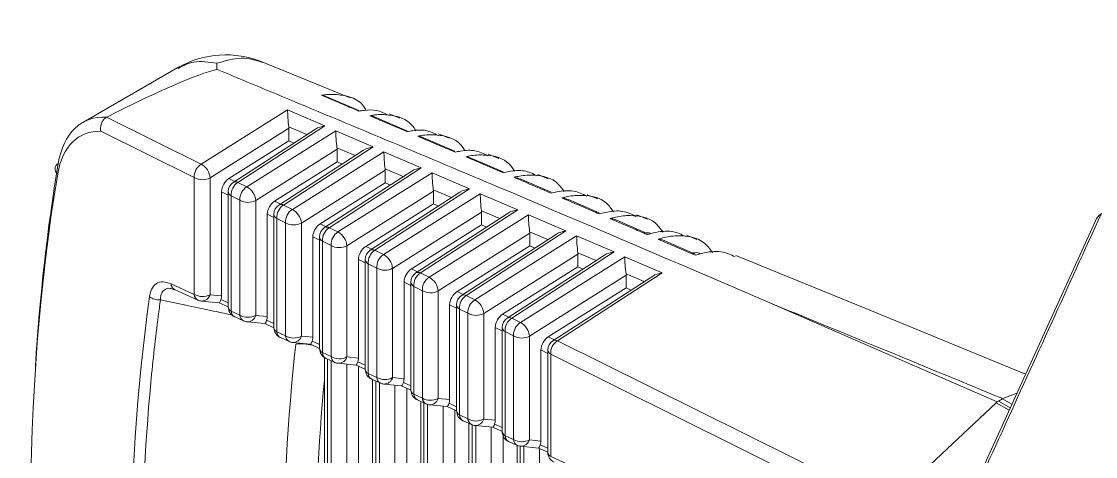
# Model space of a CAD drawing. Extents: x 11 to 120, y 2 to 94.
# Drawn here: x 84.384 to 85.362, y 76.371 to 76.767 of the extents above; entities that cross this region are included whole.
import ezdxf

# ---------------------------------------------------------------- set-up
doc = ezdxf.new("R2010")
doc.units = 0
doc.header["$MEASUREMENT"] = 0
doc.linetypes.add('SLD-Solid', pattern=[0])
doc.layers.add('OBJECT', color=7, linetype='CONTINUOUS')

msp = doc.modelspace()

# ---------------------------------------------------------------- linework, layer by layer
at = {"layer": 'OBJECT', "color": 7, "linetype": 'SLD-Solid', "lineweight": 15}
for p, q in [((84.52661, 76.72505), (84.43995, 76.67502)), ((84.68331, 76.6974), (84.59916, 76.73174)), ((84.69115, 76.686), (84.66214, 76.69838)), ((84.54766, 76.63715), (84.62638, 76.68666)), ((84.62638, 76.68666), (84.66037, 76.67186)), ((84.54766, 76.63715), (84.46147, 76.67985)), ((84.73489, 76.66745), (84.70609, 76.67976)), ((84.72838, 76.67902), (84.71869, 76.68297)), ((84.45641, 76.66704), (84.54146, 76.62491)), ((84.62755, 76.66972), (84.5559, 76.62466)), ((84.65171, 76.66899), (84.57696, 76.62057)), ((84.66037, 76.67186), (84.58117, 76.62055)), ((84.58917, 76.61659), (84.67022, 76.66757)), ((84.64399, 76.66399), (84.62744, 76.6712)), ((84.62755, 76.65839), (84.62755, 76.66972)), ((84.67022, 76.66757), (84.70422, 76.65276)), ((84.62755, 76.65839), (84.57302, 76.62409)), ((84.63222, 76.65636), (84.62755, 76.65839)), ((84.77864, 76.64887), (84.75004, 76.6611)), ((84.77345, 76.66063), (84.76379, 76.66457)), ((84.67139, 76.65063), (84.59741, 76.6041)), ((84.69555, 76.64989), (84.61851, 76.59999)), ((84.70422, 76.65276), (84.62271, 76.59997)), ((84.63068, 76.59603), (84.71406, 76.64848)), ((84.68784, 76.6449), (84.67128, 76.6521)), ((84.67139, 76.6393), (84.67139, 76.65063)), ((84.71406, 76.64848), (84.74806, 76.63367)), ((84.67139, 76.6393), (84.61452, 76.60353)), ((84.67606, 76.63727), (84.67139, 76.6393)), ((84.82239, 76.63025), (84.79399, 76.64241)), ((84.81852, 76.64224), (84.80888, 76.64617)), ((84.71523, 76.63154), (84.63891, 76.58354)), ((84.73939, 76.6308), (84.66005, 76.57941)), ((84.74806, 76.63367), (84.66426, 76.57939)), ((84.67218, 76.57547), (84.7579, 76.62938)), ((84.73168, 76.6258), (84.71512, 76.63301)), ((84.71523, 76.62021), (84.71523, 76.63154)), ((84.7579, 76.62938), (84.7919, 76.61458)), ((84.86359, 76.62385), (84.85397, 76.62778)), ((84.54146, 76.51873), (84.54146, 76.62491)), ((84.5559, 76.62466), (84.5559, 76.51847)), ((84.57302, 76.62409), (84.57833, 76.62146)), ((84.58117, 76.62055), (84.58917, 76.61659)), ((84.71523, 76.62021), (84.65603, 76.58297)), ((84.7199, 76.61817), (84.71523, 76.62021)), ((84.86614, 76.61159), (84.83794, 76.62369)), ((84.5663, 76.61211), (84.5663, 76.51746)), ((84.5724, 76.60909), (84.5663, 76.61211)), ((84.5724, 76.61218), (84.5724, 76.50736)), ((84.58297, 76.60435), (84.57496, 76.60832)), ((84.57496, 76.60832), (84.57496, 76.5035)), ((84.75907, 76.61244), (84.68042, 76.56298)), ((84.78323, 76.61171), (84.7016, 76.55883)), ((84.7919, 76.61458), (84.7058, 76.55882)), ((84.71369, 76.55491), (84.80174, 76.61029)), ((84.77552, 76.60671), (84.75896, 76.61392)), ((84.75907, 76.60111), (84.75907, 76.61244)), ((84.80174, 76.61029), (84.83574, 76.59549)), ((84.90866, 76.60546), (84.89906, 76.60938)), ((84.58297, 76.49986), (84.58297, 76.60435)), ((84.59741, 76.6041), (84.59741, 76.49961)), ((84.61452, 76.60353), (84.61988, 76.60088)), ((84.62271, 76.59997), (84.63068, 76.59603)), ((84.75907, 76.60111), (84.69754, 76.56241)), ((84.76374, 76.59908), (84.75907, 76.60111)), ((84.9099, 76.59291), (84.88188, 76.60494)), ((84.6078, 76.59155), (84.6078, 76.4986)), ((84.61394, 76.58851), (84.6078, 76.59155)), ((84.61394, 76.5916), (84.61394, 76.48848)), ((84.80291, 76.59335), (84.72193, 76.54241)), ((84.82708, 76.59262), (84.74314, 76.53825)), ((84.83574, 76.59549), (84.74735, 76.53824)), ((84.75519, 76.53435), (84.84558, 76.5912)), ((84.81936, 76.58762), (84.8028, 76.59483)), ((84.80291, 76.58202), (84.80291, 76.59335)), ((84.84558, 76.5912), (84.87958, 76.57639)), ((84.95374, 76.58707), (84.94415, 76.59098)), ((84.62447, 76.58379), (84.61651, 76.58774)), ((84.61651, 76.58774), (84.61651, 76.48462)), ((84.62447, 76.481), (84.62447, 76.58379)), ((84.63891, 76.58354), (84.63891, 76.48074)), ((84.65603, 76.58297), (84.66142, 76.5803)), ((84.66426, 76.57939), (84.67218, 76.57547)), ((84.80291, 76.58202), (84.73904, 76.54185)), ((84.80758, 76.57999), (84.80291, 76.58202)), ((84.95365, 76.57419), (84.92583, 76.58616)), ((84.64931, 76.57099), (84.64931, 76.47973)), ((84.65549, 76.56793), (84.64931, 76.57099)), ((84.65549, 76.57102), (84.65549, 76.4696)), ((84.84675, 76.57426), (84.76343, 76.52185)), ((84.87092, 76.57352), (84.78469, 76.51767)), ((84.87958, 76.57639), (84.78889, 76.51766)), ((84.7967, 76.51379), (84.88942, 76.57211)), ((84.8632, 76.56853), (84.84664, 76.57573)), ((84.84675, 76.56293), (84.84675, 76.57426)), ((84.88942, 76.57211), (84.92342, 76.5573)), ((84.99881, 76.56868), (84.98924, 76.57259)), ((84.66598, 76.56323), (84.65805, 76.56716)), ((84.65805, 76.56716), (84.65805, 76.46574)), ((84.66598, 76.46213), (84.66598, 76.56323)), ((84.68042, 76.56298), (84.68042, 76.46188)), ((84.69754, 76.56241), (84.70297, 76.55972)), ((84.7058, 76.55882), (84.71369, 76.55491)), ((84.84675, 76.56293), (84.78055, 76.52129)), ((84.85142, 76.5609), (84.84675, 76.56293)), ((84.99741, 76.55545), (84.96977, 76.56735)), ((84.69082, 76.55043), (84.69082, 76.46087)), ((84.69703, 76.54735), (84.69082, 76.55043)), ((84.69703, 76.55044), (84.69703, 76.45071)), ((84.89059, 76.55517), (84.80494, 76.50129)), ((84.91476, 76.55443), (84.82623, 76.49709)), ((84.92342, 76.5573), (84.83044, 76.49708)), ((84.83821, 76.49323), (84.93326, 76.55301)), ((84.90704, 76.54943), (84.89049, 76.55664)), ((84.89059, 76.54384), (84.89059, 76.55517)), ((84.93326, 76.55301), (84.96726, 76.53821)), ((84.70748, 76.54267), (84.6996, 76.54658)), ((84.6996, 76.54658), (84.6996, 76.44685)), ((84.70748, 76.44327), (84.70748, 76.54267)), ((84.72193, 76.54241), (84.72193, 76.44301)), ((84.73904, 76.54185), (84.74451, 76.53914)), ((84.89059, 76.54384), (84.82206, 76.50073)), ((84.89526, 76.5418), (84.89059, 76.54384)), ((84.73232, 76.52987), (84.73232, 76.442)), ((84.73858, 76.52677), (84.73232, 76.52987)), ((84.73858, 76.52986), (84.73858, 76.43183)), ((84.74735, 76.53824), (84.75519, 76.53435)), ((84.93443, 76.53607), (84.84645, 76.48073)), ((84.9586, 76.53534), (84.86778, 76.47651)), ((84.96726, 76.53821), (84.87198, 76.4765)), ((84.95088, 76.53034), (84.93433, 76.53755)), ((84.93443, 76.52474), (84.93443, 76.53607)), ((84.54146, 76.51873), (84.52029, 76.52835)), ((84.52359, 76.52311), (84.54475, 76.51349)), ((84.74899, 76.52211), (84.74114, 76.526)), ((84.74114, 76.526), (84.74114, 76.42797)), ((84.74899, 76.4244), (84.74899, 76.52211)), ((84.76343, 76.52185), (84.76343, 76.42415)), ((84.78055, 76.52129), (84.78606, 76.51856)), ((84.93443, 76.52474), (84.86356, 76.48017)), ((84.9391, 76.52271), (84.93443, 76.52474)), ((84.54792, 76.51264), (84.56414, 76.51106)), ((84.5559, 76.51847), (84.5663, 76.51746)), ((84.56412, 76.51106), (84.5724, 76.5073)), ((84.56575, 76.51406), (84.5724, 76.51104)), ((84.78889, 76.51766), (84.7967, 76.51379)), ((85.06806, 76.50989), (85.27211, 76.42103)), ((84.57496, 76.5035), (84.58297, 76.49986)), ((84.77383, 76.50931), (84.77383, 76.42313)), ((84.78012, 76.50619), (84.77383, 76.50931)), ((84.78012, 76.50928), (84.78012, 76.41295)), ((84.7905, 76.50155), (84.78269, 76.50542)), ((84.78269, 76.50542), (84.78269, 76.40909)), ((84.7905, 76.40554), (84.7905, 76.50155)), ((84.80494, 76.50129), (84.80494, 76.40528)), ((84.82206, 76.50073), (84.8276, 76.49798)), ((84.57826, 76.49826), (84.58626, 76.49462)), ((84.58943, 76.49377), (84.60564, 76.49219)), ((84.59741, 76.49961), (84.6078, 76.4986)), ((84.60562, 76.4922), (84.61394, 76.48841)), ((84.60726, 76.4952), (84.61394, 76.49216)), ((84.83044, 76.49708), (84.83821, 76.49323)), ((84.61651, 76.48462), (84.62447, 76.481)), ((84.63891, 76.48074), (84.64931, 76.47973)), ((84.81534, 76.48875), (84.81534, 76.40427)), ((84.82167, 76.48561), (84.81534, 76.48875)), ((84.82167, 76.4887), (84.82167, 76.39407)), ((84.832, 76.48099), (84.82423, 76.48484)), ((84.82423, 76.48484), (84.82423, 76.3902)), ((84.832, 76.38667), (84.832, 76.48099)), ((84.84645, 76.48073), (84.84645, 76.38642)), ((84.61981, 76.47938), (84.62777, 76.47576)), ((84.63094, 76.47491), (84.64715, 76.47333)), ((84.64713, 76.47333), (84.65549, 76.46953)), ((84.64876, 76.47633), (84.65549, 76.47328)), ((84.86356, 76.48017), (84.86915, 76.4774)), ((85.14561, 76.34095), (84.87198, 76.4765)), ((84.65805, 76.46574), (84.66598, 76.46213)), ((84.6598, 76.46137), (84.6598, 76.00219)), ((84.68042, 76.46188), (84.69082, 76.46087)), ((84.85684, 76.46819), (84.85684, 76.3854)), ((84.86321, 76.46503), (84.85684, 76.46819)), ((84.86321, 76.46812), (84.86321, 76.37518)), ((84.86578, 76.46426), (85.13958, 76.32863)), ((84.86578, 76.46426), (84.86578, 76.37132)), ((84.66135, 76.46049), (84.66927, 76.45689)), ((84.66273, 76.45986), (84.66273, 75.99551)), ((84.66608, 75.9931), (84.66608, 76.45834)), ((84.67244, 76.45604), (84.68866, 76.45446)), ((84.68016, 76.45529), (84.68016, 75.99942)), ((84.68864, 76.45447), (84.69703, 76.45065)), ((84.69027, 76.45747), (84.69703, 76.45439)), ((84.69092, 76.03824), (84.69092, 76.45343)), ((84.6996, 76.44685), (84.70748, 76.44327)), ((84.7029, 76.44161), (84.71078, 76.43803)), ((84.70364, 76.44127), (84.70364, 75.97066)), ((84.72193, 76.44301), (84.73232, 76.442)), ((84.70657, 76.43994), (84.70657, 75.96398)), ((84.70992, 75.96157), (84.70992, 76.43842)), ((84.71395, 76.43718), (84.73016, 76.4356)), ((84.724, 76.4362), (84.724, 75.9679)), ((84.73014, 76.4356), (84.73858, 76.43177)), ((84.73178, 76.4386), (84.73858, 76.43551)), ((84.73476, 76.00672), (84.73476, 76.4335)), ((84.74114, 76.42797), (84.74899, 76.4244)), ((84.74444, 76.42273), (84.75229, 76.41916)), ((84.76343, 76.42415), (84.77383, 76.42313)), ((85.27328, 76.42165), (85.27695, 76.42377)), ((85.27695, 76.42377), (85.27723, 76.42393)), ((85.27695, 76.42377), (85.28544, 76.41887)), ((84.74748, 76.42134), (84.74748, 75.93914)), ((84.75041, 76.42001), (84.75041, 75.93246)), ((84.75376, 75.93005), (84.75376, 76.41863)), ((84.75546, 76.41831), (84.77167, 76.41673)), ((84.76784, 76.41711), (84.76784, 75.93637)), ((84.77165, 76.41673), (84.78012, 76.41288)), ((84.77328, 76.41974), (84.78012, 76.41663)), ((84.7786, 75.97519), (84.7786, 76.41357)), ((85.17371, 76.32891), (85.2713, 76.42019)), ((85.2713, 76.42019), (85.28297, 76.41345)), ((85.28391, 76.41551), (85.27328, 76.42165)), ((84.78269, 76.40909), (84.7905, 76.40554)), ((84.78599, 76.40384), (84.79379, 76.4003)), ((84.80494, 76.40528), (84.81534, 76.40427)), ((84.79132, 76.40142), (84.79132, 75.90761)), ((84.79425, 76.4001), (84.79425, 75.90093)), ((84.79696, 76.39945), (84.81318, 76.39787)), ((84.7976, 75.89852), (84.7976, 76.39938)), ((84.81168, 76.39801), (84.81168, 75.90485)), ((84.81316, 76.39787), (84.82167, 76.394)), ((84.81479, 76.40087), (84.82167, 76.39775)), ((84.82244, 75.94367), (84.82244, 76.3902)), ((84.82423, 76.3902), (84.832, 76.38667)), ((84.82753, 76.38496), (84.8353, 76.38143)), ((84.84645, 76.38642), (84.85684, 76.3854)), ((84.83517, 76.38149), (84.83517, 75.87609)), ((84.83809, 76.38062), (84.83809, 75.86941)), ((84.83847, 76.38058), (84.85468, 76.379)), ((84.84144, 75.867), (84.84144, 76.38029)), ((84.85466, 76.379), (84.86321, 76.37512)), ((84.85552, 76.37861), (84.85552, 75.87332)), ((84.8563, 76.38201), (84.86321, 76.37886)), ((84.91482, 76.34903), (84.86578, 76.37132))]:
    msp.add_line(p, q, dxfattribs=at)
at = {"layer": 'OBJECT', "color": 7, "linetype": 'SLD-Solid', "lineweight": 15, "flags": 128}
for points in [[(85.36156, 76.5857), (85.24676, 76.33411), (85.00244, 75.79711)], [(85.29791, 76.4462), (85.15256, 76.50595), (85.03433, 76.55419)], [(84.5216, 76.52376), (84.52217, 76.52366), (84.52372, 76.52289)]]:
    msp.add_lwpolyline(points, dxfattribs=at)
at = {"layer": 'OBJECT', "color": 7, "linetype": 'SLD-Solid', "lineweight": 15}
for centre, radius, start, end in [((84.57014, 76.64821), 0.08831, 67.75325, 119.70608), ((84.42014, 76.63282), 0.00543, 117.54632, 236.5835), ((84.55505, 76.62572), 0.01361, 122.85416, 183.38384), ((84.54004, 76.62316), 0.01593, 5.38222, 61.42665), ((84.54892, 76.63822), 0.01525, 240.71927, 297.24678), ((84.5824, 76.61218), 0.01, 122.93169, 180), ((84.58855, 76.60912), 0.01361, 122.85416, 183.38384), ((84.57905, 76.61668), 0.00441, 61.3143, 118.23343), ((84.57718, 76.61257), 0.0048, 184.73971, 242.47257), ((84.59655, 76.60516), 0.01361, 122.85416, 183.38384), ((84.58155, 76.6026), 0.01593, 5.38222, 61.42665), ((84.59043, 76.61766), 0.01525, 240.71927, 297.24678), ((84.62394, 76.5916), 0.01, 122.93169, 180), ((84.6301, 76.58854), 0.01361, 122.85416, 183.38384), ((84.62059, 76.5961), 0.00441, 61.3143, 118.23343), ((84.61873, 76.59199), 0.0048, 184.73971, 242.47257), ((84.63806, 76.5846), 0.01361, 122.85416, 183.38384), ((84.62306, 76.58204), 0.01593, 5.38222, 61.42665), ((85.37703, 76.57847), 0.0171, 126.308, 154.89999), ((84.63193, 76.5971), 0.01525, 240.71927, 297.24678), ((84.66549, 76.57102), 0.01, 122.93169, 180), ((84.67164, 76.56796), 0.01361, 122.85416, 183.38384), ((84.66214, 76.57552), 0.00441, 61.3143, 118.23343), ((84.66027, 76.57141), 0.0048, 184.73971, 242.47257), ((84.67957, 76.56404), 0.01361, 122.85416, 183.38384), ((84.66456, 76.56148), 0.01593, 5.38222, 61.42665), ((84.67344, 76.57654), 0.01525, 240.71927, 297.24678), ((84.70703, 76.55044), 0.01, 122.93169, 180), ((84.71319, 76.54738), 0.01361, 122.85416, 183.38384), ((84.70368, 76.55494), 0.00441, 61.3143, 118.23343), ((84.70182, 76.55084), 0.0048, 184.73971, 242.47257), ((84.72107, 76.54347), 0.01361, 122.85416, 183.38384), ((84.70607, 76.54092), 0.01593, 5.38222, 61.42665), ((84.71494, 76.55598), 0.01525, 240.71927, 297.24678), ((84.74858, 76.52986), 0.01, 122.93169, 180), ((84.74336, 76.53026), 0.0048, 184.73971, 242.47257), ((84.75473, 76.5268), 0.01361, 122.85416, 183.38384), ((84.74523, 76.53436), 0.00441, 61.3143, 118.23343), ((84.76258, 76.52291), 0.01361, 122.85416, 183.38384), ((84.74758, 76.52036), 0.01593, 5.38222, 61.42665), ((84.52639, 76.52853), 0.0061, 181.67099, 242.64779), ((84.75645, 76.53541), 0.01525, 240.71927, 297.24678), ((84.50918, 76.52766), 0.01388, 232.46572, 276.17128), ((84.54892, 76.53203), 0.01525, 240.71927, 297.24678), ((84.54779, 76.51905), 0.00634, 182.90733, 241.41144), ((84.54889, 76.52259), 0.01, 245.55752, 264.43849), ((84.54816, 76.52069), 0.00805, 268.31294, 344.05183), ((84.79012, 76.50928), 0.01, 122.93169, 180), ((84.79628, 76.50622), 0.01361, 122.85416, 183.38384), ((84.78677, 76.51378), 0.00441, 61.3143, 118.23343), ((84.80409, 76.50235), 0.01361, 122.85416, 183.38384), ((84.78908, 76.4998), 0.01593, 5.38222, 61.42665), ((84.5824, 76.50736), 0.01, 180, 245.55752), ((84.57718, 76.50776), 0.0048, 184.73971, 242.47257), ((84.58129, 76.50382), 0.00634, 182.90733, 241.41144), ((84.78491, 76.50968), 0.0048, 184.73971, 242.47257), ((84.79796, 76.51485), 0.01525, 240.71927, 297.24678), ((84.59043, 76.51317), 0.01525, 240.71927, 297.24678), ((84.58929, 76.50019), 0.00634, 182.90733, 241.41144), ((84.5904, 76.50373), 0.01, 245.55752, 264.43849), ((84.58947, 76.5021), 0.00832, 269.75694, 342.60783), ((84.83167, 76.4887), 0.01, 122.93169, 180), ((84.83782, 76.48564), 0.01361, 122.85416, 183.38384), ((84.82832, 76.4932), 0.00441, 61.3143, 118.23343), ((84.84559, 76.48179), 0.01361, 122.85416, 183.38384), ((84.83059, 76.47924), 0.01593, 5.38222, 61.42665), ((84.62394, 76.48848), 0.01, 180, 245.55752), ((84.61873, 76.48888), 0.0048, 184.73971, 242.47257), ((84.62284, 76.48494), 0.00634, 182.90733, 241.41144), ((84.63193, 76.4943), 0.01525, 240.71927, 297.24678), ((84.6308, 76.48132), 0.00634, 182.90733, 241.41144), ((84.63097, 76.48323), 0.00832, 269.75694, 342.60783), ((84.82645, 76.4891), 0.0048, 184.73971, 242.47257), ((84.83946, 76.49429), 0.01525, 240.71927, 297.24678), ((86.53169, 76.26696), 1.90912, 173.78745, 186.21255), ((84.63191, 76.48486), 0.01, 245.55752, 264.43849), ((84.63836, 76.428), 0.04578, 76.85013, 95.74302), ((84.87321, 76.46812), 0.01, 122.93169, 180), ((84.87937, 76.46506), 0.01361, 122.85416, 183.38384), ((84.86986, 76.47263), 0.00441, 61.3143, 118.23343), ((84.66549, 76.4696), 0.01, 180, 245.55752), ((84.66027, 76.46999), 0.0048, 184.73971, 242.47257), ((84.66438, 76.46606), 0.00634, 182.90733, 241.41144), ((84.67344, 76.47544), 0.01525, 240.71927, 297.24678), ((84.67231, 76.46246), 0.00634, 182.90733, 241.41144), ((84.67248, 76.46437), 0.00832, 269.75694, 342.60783), ((84.868, 76.46852), 0.0048, 184.73971, 242.47257), ((84.67341, 76.46599), 0.01, 245.55752, 264.43849), ((84.70703, 76.45071), 0.01, 180, 245.55752), ((84.70182, 76.45111), 0.0048, 184.73971, 242.47257), ((84.70593, 76.44717), 0.00634, 182.90733, 241.41144), ((84.71494, 76.45657), 0.01525, 240.71927, 297.24678), ((84.71381, 76.44359), 0.00634, 182.90733, 241.41144), ((84.71399, 76.4455), 0.00832, 269.75694, 342.60783), ((86.53715, 76.26418), 1.8856, 174.63608, 185.36392), ((84.71492, 76.44713), 0.01, 245.55752, 264.43849), ((84.74858, 76.43183), 0.01, 180, 245.55752), ((84.74336, 76.43223), 0.0048, 184.73971, 242.47257), ((84.74747, 76.42829), 0.00634, 182.90733, 241.41144), ((84.75645, 76.43771), 0.01525, 240.71927, 297.24678), ((84.75532, 76.42472), 0.00634, 182.90733, 241.41144), ((84.75549, 76.42663), 0.00832, 269.75694, 342.60783), ((84.75643, 76.42826), 0.01, 245.55752, 264.43849), ((84.79012, 76.41295), 0.01, 180, 245.55752), ((84.78491, 76.41334), 0.0048, 184.73971, 242.47257), ((84.78902, 76.40941), 0.00634, 182.90733, 241.41144), ((84.79796, 76.41884), 0.01525, 240.71927, 297.24678), ((84.79683, 76.40586), 0.00634, 182.90733, 241.41144), ((84.797, 76.40777), 0.00832, 269.75694, 342.60783), ((84.79793, 76.4094), 0.01, 245.55752, 264.43849), ((84.83167, 76.39407), 0.01, 180, 245.55752), ((84.82645, 76.39446), 0.0048, 184.73971, 242.47257), ((84.83056, 76.39053), 0.00634, 182.90733, 241.41144), ((84.83946, 76.39998), 0.01525, 240.71927, 297.24678), ((84.83833, 76.38699), 0.00634, 182.90733, 241.41144), ((84.8385, 76.3889), 0.00832, 269.75694, 342.60783), ((84.83944, 76.39053), 0.01, 245.55752, 264.43849), ((84.87321, 76.37518), 0.01, 180, 245.55752), ((84.868, 76.37558), 0.0048, 184.73971, 242.47257)]:
    msp.add_arc(centre, radius, start, end, dxfattribs=at)
for centre, major_axis, ratio, start_param, end_param in [((82.96724, 75.68629), (1.61042, 1.03656), 0.039919, 0.11575, 0.356864), ((84.62761, 76.67829), (-0.00085, 0.01127), 0.079449, 0.72669, 2.245127), ((84.49704, 76.56942), (-0.05582, 0.1063), 0.548821, 5.972242, 6.908863), ((84.48961, 76.56556), (-0.05084, 0.09763), 0.546171, 5.989112, 6.910646), ((84.62048, 76.6738), (-0.00499, 0.00867), 0.577651, 3.928719, 4.102619), ((84.66161, 76.66348), (0.01405, 0.00116), 0.599576, 1.609114, 2.301123), ((84.67145, 76.65919), (-0.00085, 0.01127), 0.079449, 0.72669, 2.245127), ((84.66432, 76.65471), (-0.00499, 0.00867), 0.577651, 3.928719, 4.102619), ((84.70545, 76.64439), (0.01405, 0.00116), 0.599576, 1.609114, 2.301123), ((84.71529, 76.6401), (-0.00085, 0.01127), 0.079449, 0.72669, 2.245127), ((85.90015, 75.35474), (-1.04028, 1.99674), 0.546312, 0.627366, 0.735835), ((85.89272, 75.35088), (-1.0353, 1.98807), 0.546171, 0.62746, 0.990968), ((84.70816, 76.63561), (-0.00499, 0.00867), 0.577651, 3.928719, 4.102619), ((84.74929, 76.6253), (0.01405, 0.00116), 0.599576, 1.609114, 2.301123), ((84.75913, 76.62101), (-0.00085, 0.01127), 0.079449, 0.72669, 2.245127), ((84.57344, 76.61612), (0.00503, 0.00866), 0.585467, 0.839536, 2.351618), ((84.752, 76.61652), (-0.00499, 0.00867), 0.577651, 3.928719, 4.102619), ((84.79313, 76.6062), (0.01405, 0.00116), 0.599576, 1.609114, 2.301123), ((84.80297, 76.60192), (-0.00085, 0.01127), 0.079449, 0.72669, 2.245127), ((84.61494, 76.59556), (0.00503, 0.00866), 0.585467, 0.839536, 2.351618), ((84.79584, 76.59743), (-0.00499, 0.00867), 0.577651, 3.928719, 4.102619), ((84.83697, 76.58711), (0.01405, 0.00116), 0.599576, 1.609114, 2.301123), ((84.84681, 76.58282), (-0.00085, 0.01127), 0.079449, 0.72669, 2.245127), ((84.65645, 76.575), (0.00503, 0.00866), 0.585467, 0.839536, 2.351618), ((84.83968, 76.57834), (-0.00499, 0.00867), 0.577651, 3.928719, 4.102619), ((84.88081, 76.56802), (0.01405, 0.00116), 0.599576, 1.609114, 2.301123), ((84.89065, 76.56373), (-0.00085, 0.01127), 0.079449, 0.72669, 2.245127), ((84.69796, 76.55444), (0.00503, 0.00866), 0.585467, 0.839536, 2.351618), ((84.88352, 76.55924), (-0.00499, 0.00867), 0.577651, 3.928719, 4.102619), ((84.92465, 76.54892), (0.01405, 0.00116), 0.599576, 1.609114, 2.301123), ((84.93449, 76.54464), (-0.00085, 0.01127), 0.079449, 0.72669, 2.245127), ((84.73946, 76.53388), (0.00503, 0.00866), 0.585467, 0.839536, 2.351618), ((84.92736, 76.54015), (-0.00499, 0.00867), 0.577651, 3.928719, 4.102619), ((84.96849, 76.52983), (0.01405, 0.00116), 0.599576, 1.609114, 2.301123), ((84.78097, 76.51331), (0.00503, 0.00866), 0.585467, 0.839536, 2.351618), ((85.93703, 75.32244), (-1.00355, 1.9254), 0.546183, 0.65427, 0.963299), ((84.56674, 76.52085), (0.00262, 0.00979), 0.106887, 3.123822, 3.974977), ((84.5596, 76.52155), (-0.00385, 0.01007), 0.543423, 3.692597, 4.098858), ((86.65516, 74.34165), (13.55466, -5.79644), 0.094066, 1.712751, 1.728263), ((84.82248, 76.49275), (0.00503, 0.00866), 0.585467, 0.839536, 2.351618), ((84.60825, 76.50199), (0.00262, 0.00979), 0.106887, 3.123822, 3.974977), ((84.60111, 76.50268), (-0.00385, 0.01007), 0.543423, 3.692597, 4.098858), ((84.64975, 76.48312), (0.00262, 0.00979), 0.106887, 3.123822, 3.974977), ((84.64261, 76.48382), (-0.00385, 0.01007), 0.543423, 3.692597, 4.098858), ((84.86398, 76.47219), (0.00503, 0.00866), 0.585467, 0.839536, 2.351618), ((84.68412, 76.46495), (-0.00385, 0.01007), 0.543423, 3.692597, 4.098858), ((84.69126, 76.46426), (0.00262, 0.00979), 0.106887, 3.123822, 3.974977), ((84.72563, 76.44609), (-0.00385, 0.01007), 0.543423, 3.692597, 4.098858), ((84.73277, 76.44539), (0.00262, 0.00979), 0.106887, 3.123822, 3.974977), ((84.76713, 76.42722), (-0.00385, 0.01007), 0.543423, 3.692597, 4.098858), ((84.77427, 76.42653), (0.00262, 0.00979), 0.106887, 3.123822, 3.974977), ((84.58173, 76.72288), (0.69197, -0.29935), 0.11077, 6.235019, 6.248108), ((84.5822, 76.72261), (0.69558, -0.29623), 0.103903, 6.192142, 6.205233), ((84.80864, 76.40836), (-0.00385, 0.01007), 0.543423, 3.692597, 4.098858), ((84.81578, 76.40766), (0.00262, 0.00979), 0.106887, 3.123822, 3.974977), ((84.85015, 76.38949), (-0.00385, 0.01007), 0.543423, 3.692597, 4.098858), ((84.85729, 76.3888), (0.00262, 0.00979), 0.106887, 3.123822, 3.974977)]:
    msp.add_ellipse(centre, major_axis=major_axis, ratio=ratio, start_param=start_param, end_param=end_param, dxfattribs=at)
for points, knots in [([(85.19877, 75.74961), (85.2118, 75.77786), (85.28504, 75.93664), (85.44139, 76.2752), (85.58434, 76.58521), (85.66715, 76.76481)], [0, 0, 0, 0, 0.083458, 0.469006, 1, 1, 1, 1]), ([(85.69659, 76.76686), (85.61857, 76.59782), (85.46658, 76.26854), (85.31426, 75.93893), (85.24013, 75.77853)], [0, 0, 0, 0, 0.513344, 1, 1, 1, 1]), ([(84.52666, 76.72426), (84.53121, 76.72664), (84.54142, 76.732), (84.5547, 76.72998), (84.56206, 76.72887)], [0, 0, 0, 0, 0.445445, 1, 1, 1, 1]), ([(84.56206, 76.72887), (84.56968, 76.73113), (84.58444, 76.73553), (84.59731, 76.73158), (84.60354, 76.72968)], [0, 0, 0, 0, 0.516127, 1, 1, 1, 1]), ([(84.56211, 76.72333), (84.5662, 76.72163), (84.58669, 76.71312), (84.67266, 76.67734), (84.83797, 76.60839), (84.98541, 76.54527), (85.06806, 76.50989)], [0, 0, 0, 0, 0.024148, 0.120739, 0.507103, 1, 1, 1, 1]), ([(84.65737, 76.6998), (84.65894, 76.70003), (84.66491, 76.7009), (84.67868, 76.70004), (84.69205, 76.69608), (84.6972, 76.6874), (84.698, 76.68604)], [0, 0, 0, 0, 0.095578, 0.363594, 0.900437, 1, 1, 1, 1]), ([(84.69128, 76.68538), (84.68662, 76.68736), (84.67531, 76.69217), (84.66401, 76.69697), (84.65737, 76.6998)], [0, 0, 0, 0, 0.412316, 1, 1, 1, 1]), ([(84.65737, 76.6998), (84.65742, 76.69979), (84.65791, 76.69973), (84.65957, 76.69947), (84.66105, 76.69879), (84.6621, 76.69829)], [0, 0, 0, 0, 0.026064, 0.301002, 1, 1, 1, 1]), ([(84.69114, 76.68599), (84.6912, 76.686), (84.69128, 76.68602), (84.69128, 76.68553), (84.69128, 76.68539), (84.69128, 76.68538)], [0, 0, 0, 0, 0.728324, 0.97619, 1, 1, 1, 1]), ([(84.71812, 76.68157), (84.71461, 76.68342), (84.70811, 76.68685), (84.69834, 76.68643), (84.6929, 76.68562), (84.69128, 76.68538)], [0, 0, 0, 0, 0.452489, 0.837194, 1, 1, 1, 1]), ([(84.46147, 76.67985), (84.46068, 76.67926), (84.45911, 76.67809), (84.45733, 76.67527), (84.45626, 76.67205), (84.45608, 76.66927), (84.45628, 76.66765), (84.45639, 76.66711), (84.45641, 76.66704)], [0, 0, 0, 0, 0.219281, 0.438507, 0.659241, 0.882986, 0.98583, 1, 1, 1, 1]), ([(84.7011, 76.6812), (84.7027, 76.68147), (84.70874, 76.68249), (84.72267, 76.682), (84.73647, 76.67814), (84.74195, 76.66926), (84.74299, 76.66758)], [0, 0, 0, 0, 0.094758, 0.355724, 0.878339, 1, 1, 1, 1]), ([(84.735, 76.66675), (84.73034, 76.66874), (84.71904, 76.67356), (84.70774, 76.67837), (84.7011, 76.6812)], [0, 0, 0, 0, 0.412356, 1, 1, 1, 1]), ([(84.7011, 76.6812), (84.70114, 76.6812), (84.70176, 76.68112), (84.7035, 76.68087), (84.70504, 76.68014), (84.70605, 76.67967)], [0, 0, 0, 0, 0.024907, 0.358207, 1, 1, 1, 1]), ([(84.73488, 76.66742), (84.73493, 76.66745), (84.73501, 76.66748), (84.73501, 76.66696), (84.735, 76.66677), (84.735, 76.66675)], [0, 0, 0, 0, 0.665908, 0.977118, 1, 1, 1, 1]), ([(84.76324, 76.66322), (84.75965, 76.66508), (84.75279, 76.66863), (84.74251, 76.66803), (84.73666, 76.66704), (84.735, 76.66675)], [0, 0, 0, 0, 0.440728, 0.84153, 1, 1, 1, 1]), ([(84.74482, 76.66257), (84.74647, 76.66288), (84.75257, 76.66405), (84.76666, 76.66391), (84.7809, 76.66017), (84.78672, 76.6511), (84.78799, 76.64912)], [0, 0, 0, 0, 0.093971, 0.348263, 0.857412, 1, 1, 1, 1]), ([(84.77873, 76.64809), (84.77407, 76.65008), (84.76276, 76.65491), (84.75146, 76.65973), (84.74482, 76.66257)], [0, 0, 0, 0, 0.412394, 1, 1, 1, 1]), ([(84.74482, 76.66257), (84.74486, 76.66256), (84.74561, 76.66248), (84.74743, 76.66223), (84.74903, 76.66147), (84.75, 76.66101)], [0, 0, 0, 0, 0.023869, 0.410186, 1, 1, 1, 1]), ([(84.80835, 76.64485), (84.80467, 76.64672), (84.79746, 76.6504), (84.78667, 76.64961), (84.78042, 76.64842), (84.77873, 76.64809)], [0, 0, 0, 0, 0.430508, 0.845454, 1, 1, 1, 1]), ([(84.78855, 76.6439), (84.79023, 76.64425), (84.79639, 76.64556), (84.81063, 76.64578), (84.82533, 76.64218), (84.83149, 76.63293), (84.83301, 76.63065)], [0, 0, 0, 0, 0.093215, 0.34118, 0.837565, 1, 1, 1, 1]), ([(84.82245, 76.62939), (84.81779, 76.63139), (84.80649, 76.63623), (84.79519, 76.64106), (84.78855, 76.6439)], [0, 0, 0, 0, 0.41243, 1, 1, 1, 1]), ([(84.78855, 76.6439), (84.78859, 76.64389), (84.78945, 76.64381), (84.79136, 76.64356), (84.79303, 76.64276), (84.79395, 76.64232)], [0, 0, 0, 0, 0.022933, 0.457631, 1, 1, 1, 1]), ([(84.85345, 76.62647), (84.84969, 76.62835), (84.84213, 76.63215), (84.83083, 76.63117), (84.82419, 76.62976), (84.82245, 76.62939)], [0, 0, 0, 0, 0.421623, 0.849025, 1, 1, 1, 1]), ([(84.83227, 76.62519), (84.83399, 76.62559), (84.84021, 76.62704), (84.8546, 76.6276), (84.86975, 76.62415), (84.87626, 76.61474), (84.87804, 76.61218)], [0, 0, 0, 0, 0.09249, 0.334446, 0.818716, 1, 1, 1, 1]), ([(84.86618, 76.61066), (84.86152, 76.61266), (84.85022, 76.61751), (84.83892, 76.62235), (84.83227, 76.62519)], [0, 0, 0, 0, 0.412464, 1, 1, 1, 1]), ([(84.83227, 76.62519), (84.83232, 76.62519), (84.8333, 76.6251), (84.83529, 76.62485), (84.83701, 76.62402), (84.83789, 76.62359)], [0, 0, 0, 0, 0.022085, 0.501106, 1, 1, 1, 1]), ([(84.89854, 76.60807), (84.8947, 76.60997), (84.88678, 76.61389), (84.87498, 76.61271), (84.86795, 76.61108), (84.86618, 76.61066)], [0, 0, 0, 0, 0.413903, 0.85229, 1, 1, 1, 1]), ([(84.876, 76.60645), (84.87776, 76.6069), (84.88404, 76.60849), (84.89856, 76.60938), (84.91417, 76.6061), (84.92105, 76.59654), (84.92309, 76.59371)], [0, 0, 0, 0, 0.091792, 0.328037, 0.800791, 1, 1, 1, 1]), ([(84.90992, 76.5919), (84.90525, 76.5939), (84.89395, 76.59876), (84.88264, 76.6036), (84.876, 76.60645)], [0, 0, 0, 0, 0.412497, 1, 1, 1, 1]), ([(84.876, 76.60645), (84.87605, 76.60645), (84.87715, 76.60637), (84.87922, 76.60612), (84.881, 76.60525), (84.88184, 76.60484)], [0, 0, 0, 0, 0.021313, 0.541077, 1, 1, 1, 1]), ([(84.94363, 76.58967), (84.9397, 76.59158), (84.93143, 76.59561), (84.91912, 76.59423), (84.91172, 76.59236), (84.90992, 76.5919)], [0, 0, 0, 0, 0.407205, 0.855288, 1, 1, 1, 1]), ([(84.91974, 76.58768), (84.92153, 76.58817), (84.92786, 76.5899), (84.94251, 76.59113), (84.95858, 76.58803), (84.96583, 76.57833), (84.96815, 76.57523)], [0, 0, 0, 0, 0.091121, 0.321928, 0.783726, 1, 1, 1, 1]), ([(84.95365, 76.57311), (84.94898, 76.57511), (84.93768, 76.57997), (84.92638, 76.58483), (84.91974, 76.58768)], [0, 0, 0, 0, 0.412528, 1, 1, 1, 1]), ([(84.91974, 76.58768), (84.91978, 76.58768), (84.92131, 76.58758), (84.92348, 76.58734), (84.92528, 76.58636), (84.92579, 76.58609)], [0, 0, 0, 0, 0.02059, 0.722205, 1, 1, 1, 1]), ([(84.95677, 76.57392), (84.95654, 76.57411), (84.95546, 76.57503), (84.95382, 76.57484), (84.95252, 76.57468)], [0, 0, 0, 0, 0.20896, 1, 1, 1, 1]), ([(84.98872, 76.57125), (84.98469, 76.57318), (84.97607, 76.57731), (84.96326, 76.57572), (84.95549, 76.57361), (84.95365, 76.57311)], [0, 0, 0, 0, 0.401411, 0.858052, 1, 1, 1, 1]), ([(84.96347, 76.56888), (84.9653, 76.56942), (84.97168, 76.57129), (84.98646, 76.57283), (85.003, 76.56993), (85.01062, 76.5601), (85.01322, 76.55676)], [0, 0, 0, 0, 0.090475, 0.316101, 0.767462, 1, 1, 1, 1]), ([(84.99738, 76.55429), (84.99272, 76.55629), (84.98141, 76.56116), (84.97011, 76.56603), (84.96347, 76.56888)], [0, 0, 0, 0, 0.412557, 1, 1, 1, 1]), ([(84.96347, 76.56888), (84.96351, 76.56888), (84.96515, 76.56879), (84.9674, 76.56855), (84.96926, 76.56754), (84.96973, 76.56728)], [0, 0, 0, 0, 0.019942, 0.747758, 1, 1, 1, 1]), ([(85.00172, 76.55549), (85.00145, 76.55572), (84.99979, 76.55707), (84.99729, 76.55671), (84.9952, 76.5564)], [0, 0, 0, 0, 0.16425, 1, 1, 1, 1]), ([(85.03379, 76.55282), (85.02966, 76.55477), (85.0207, 76.559), (85.00739, 76.55719), (84.99926, 76.55483), (84.99738, 76.55429)], [0, 0, 0, 0, 0.396421, 0.86061, 1, 1, 1, 1]), ([(84.52029, 76.52835), (84.51774, 76.52922), (84.51263, 76.53096), (84.50643, 76.52893), (84.50229, 76.52397), (84.50123, 76.519), (84.50073, 76.51666)], [0, 0, 0, 0, 0.261879, 0.524407, 0.77642, 1, 1, 1, 1]), ([(84.51067, 76.51387), (84.5109, 76.51618), (84.51129, 76.52029), (84.5146, 76.5236), (84.51812, 76.52464), (84.52075, 76.52384), (84.52155, 76.52359)], [0, 0, 0, 0, 0.34541, 0.613682, 0.882378, 1, 1, 1, 1]), ([(84.51067, 76.51387), (84.51, 76.50892), (84.50663, 76.48417), (84.49727, 76.40007), (84.49318, 76.31177), (84.49354, 76.22071), (84.49536, 76.12869), (84.50414, 76.03826), (84.51067, 75.97089)], [0, 0, 0, 0, 0.029968, 0.149857, 0.5, 0.529967, 0.649857, 1, 1, 1, 1]), ([(84.51067, 76.51387), (84.52597, 76.51062), (84.54761, 76.50603), (84.56932, 76.50139), (84.5757, 76.50003)], [0, 0, 0, 0, 0.706406, 1, 1, 1, 1])]:
    msp.add_open_spline(points, degree=3, knots=knots, dxfattribs=at)
for points in [[(84.56206, 76.72887), (84.56211, 76.72333)], [(84.46147, 76.67985), (84.46175, 76.68)], [(85.36691, 76.59225), (85.00528, 75.79875)], [(84.52155, 76.52359), (84.52313, 76.52318)], [(85.27723, 76.42393), (85.29005, 76.42897)]]:
    msp.add_open_spline(points, degree=1, dxfattribs=at)

doc.saveas('drawing.dxf')
